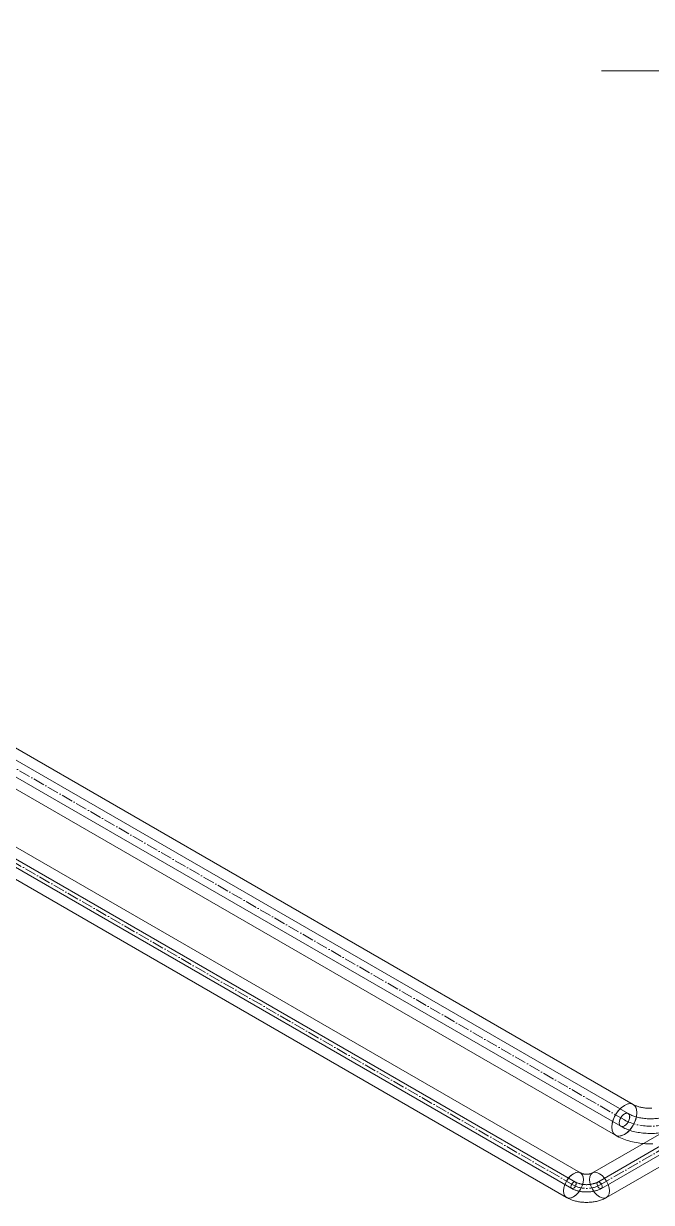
# Model space of a CAD drawing. Header units: millimetres. Extents: x -88595 to 880822, y -1054509 to -148035.
# Drawn here: x 438021 to 438562, y -328762 to -327745 of the extents above; entities that cross this region are included whole.
import ezdxf

# ---------------------------------------------------------------- set-up
doc = ezdxf.new("R2010")
doc.units = ezdxf.units.MM
doc.linetypes.add('$12$ADSK_Осевая', pattern=[14, 10, -2, 0, -2])
doc.linetypes.add('$13$ADSK_Осевая', pattern=[14, 10, -2, 0, -2])
for name, color, linetype, lineweight in [('Изоляция', 7, 'Continuous', 18), ('Марки', 7, 'Continuous', 20), ('Трубопровод', 7, 'Continuous', 18), ('Трубопроводы', 7, 'Continuous', 18)]:
    doc.layers.add(name, color=color, linetype=linetype, lineweight=lineweight)

# ---------------------------------------------------------------- blocks, each defined once
blk = doc.blocks.new('$0$ADSK_МедьПайка_Отвод-гнутая труба - Отвод _гнутая труба_-V103-В_ОВ3_3')
at = {"layer": 'Трубопроводы', "color": 134, "true_color": 0x00a6a6}
for points in [[(-1521.5, 1970.3, 0), (-1521.4, 1971.7, 0), (-1520.9, 1973.2, 0), (-1520.2, 1974.7, 0), (-1519.3, 1976.1, 0), (-1518.2, 1977.2, 0), (-1517, 1978.1, 0), (-1515.9, 1978.5, 0), (-1514.8, 1978.7, 0), (-1513.9, 1978.4, 0), (-1513.1, 1977.7, 0), (-1512.7, 1976.7, 0), (-1512.5, 1975.5, 0)], [(-1512.5, 1975.5, 0), (-1512.7, 1974, 0), (-1513.1, 1972.5, 0), (-1513.9, 1971, 0), (-1514.8, 1969.7, 0), (-1515.9, 1968.5, 0), (-1517, 1967.7, 0), (-1518.2, 1967.2, 0), (-1519.3, 1967.1, 0), (-1520.2, 1967.4, 0), (-1520.9, 1968, 0), (-1521.4, 1969, 0), (-1521.5, 1970.3, 0)], [(-1513.9, 1978.4, 0), (-1513.1, 1978, 0), (-1512.4, 1977.6, 0), (-1511.6, 1977.2, 0), (-1510.7, 1976.8, 0), (-1509.9, 1976.5, 0), (-1509, 1976.2, 0), (-1508, 1975.8, 0), (-1507.1, 1975.5, 0), (-1506.1, 1975.3, 0), (-1505.1, 1975, 0), (-1504, 1974.8, 0), (-1503, 1974.6, 0), (-1501.9, 1974.4, 0), (-1500.8, 1974.3, 0), (-1499.8, 1974.1, 0), (-1498.7, 1974, 0), (-1497.5, 1973.9, 0), (-1496.4, 1973.9, 0), (-1495.3, 1973.9, 0), (-1494.2, 1973.8, 0), (-1493.1, 1973.9, 0), (-1491.9, 1973.9, 0), (-1490.8, 1974, 0), (-1489.7, 1974.1, 0), (-1488.6, 1974.2, 0), (-1487.5, 1974.4, 0), (-1486.5, 1974.5, 0), (-1485.4, 1974.7, 0), (-1484.4, 1975, 0), (-1483.4, 1975.2, 0), (-1482.4, 1975.5, 0), (-1481.4, 1975.8, 0), (-1480.5, 1976.1, 0), (-1479.6, 1976.4, 0), (-1478.7, 1976.7, 0), (-1477.8, 1977.1, 0), (-1477, 1977.5, 0), (-1476.2, 1977.9, 0), (-1475.5, 1978.3, 0), (-1475.3, 1978.4, 0)], [(-1476.6, 1975.5, 0), (-1476.5, 1976.7, 0), (-1476, 1977.7, 0), (-1475.3, 1978.4, 0), (-1474.4, 1978.7, 0), (-1473.3, 1978.5, 0), (-1472.1, 1978.1, 0), (-1471, 1977.2, 0), (-1469.9, 1976.1, 0), (-1469, 1974.7, 0), (-1468.2, 1973.2, 0), (-1467.8, 1971.7, 0), (-1467.6, 1970.3, 0)], [(-1467.6, 1970.3, 0), (-1467.8, 1969, 0), (-1468.2, 1968, 0), (-1469, 1967.4, 0), (-1469.9, 1967.1, 0), (-1471, 1967.2, 0), (-1472.1, 1967.7, 0), (-1473.3, 1968.5, 0), (-1474.4, 1969.7, 0), (-1475.3, 1971, 0), (-1476, 1972.5, 0), (-1476.5, 1974, 0), (-1476.6, 1975.5, 0)], [(-1520.2, 1967.4, 0), (-1519.1, 1966.8, 0), (-1518, 1966.2, 0), (-1516.8, 1965.6, 0), (-1515.6, 1965.1, 0), (-1514.4, 1964.6, 0), (-1513.2, 1964.2, 0), (-1511.9, 1963.7, 0), (-1510.6, 1963.3, 0), (-1509.3, 1963, 0), (-1508, 1962.7, 0), (-1506.6, 1962.4, 0), (-1505.3, 1962.1, 0), (-1503.9, 1961.9, 0), (-1502.5, 1961.7, 0), (-1501.1, 1961.5, 0), (-1499.7, 1961.4, 0), (-1498.3, 1961.3, 0), (-1496.9, 1961.2, 0), (-1495.5, 1961.2, 0), (-1494.1, 1961.2, 0), (-1492.7, 1961.2, 0), (-1491.2, 1961.2, 0), (-1489.8, 1961.3, 0), (-1488.4, 1961.5, 0), (-1487, 1961.6, 0), (-1485.6, 1961.8, 0), (-1484.3, 1962, 0), (-1482.9, 1962.3, 0), (-1481.6, 1962.6, 0), (-1480.2, 1962.9, 0), (-1478.9, 1963.2, 0), (-1477.6, 1963.6, 0), (-1476.4, 1964, 0), (-1475.1, 1964.5, 0), (-1473.9, 1965, 0), (-1472.7, 1965.5, 0), (-1471.5, 1966, 0), (-1470.4, 1966.6, 0), (-1469.3, 1967.2, 0), (-1469, 1967.4, 0)]]:
    blk.add_polyline3d(points, dxfattribs=at)
blk = doc.blocks.new('$0$ADSK_МедьПайка_Отвод-гнутая труба - Отвод _гнутая труба_-V104-В_ОВ3_3')
at = {"layer": 'Трубопроводы', "color": 190, "true_color": 0x8000ff}
for points in [[(-1563.2, 1915.3, 0), (-1563.1, 1916, 0), (-1562.9, 1916.7, 0), (-1562.5, 1917.5, 0), (-1562, 1918.1, 0), (-1561.5, 1918.7, 0), (-1560.9, 1919.1, 0), (-1560.3, 1919.4, 0), (-1559.8, 1919.4, 0), (-1559.3, 1919.3, 0), (-1559, 1919, 0), (-1558.7, 1918.5, 0), (-1558.7, 1917.8, 0)], [(-1558.7, 1917.8, 0), (-1558.7, 1917.1, 0), (-1559, 1916.4, 0), (-1559.3, 1915.6, 0), (-1559.8, 1915, 0), (-1560.3, 1914.4, 0), (-1560.9, 1914, 0), (-1561.5, 1913.7, 0), (-1562, 1913.7, 0), (-1562.5, 1913.8, 0), (-1562.9, 1914.1, 0), (-1563.1, 1914.6, 0), (-1563.2, 1915.3, 0)], [(-1562.5, 1913.8, 0), (-1561.9, 1913.5, 0), (-1561.4, 1913.2, 0), (-1560.8, 1912.9, 0), (-1560.2, 1912.7, 0), (-1559.6, 1912.4, 0), (-1559, 1912.2, 0), (-1558.3, 1912, 0), (-1557.7, 1911.8, 0), (-1557, 1911.6, 0), (-1556.4, 1911.4, 0), (-1555.7, 1911.3, 0), (-1555, 1911.2, 0), (-1554.3, 1911, 0), (-1553.7, 1910.9, 0), (-1553, 1910.9, 0), (-1552.3, 1910.8, 0), (-1551.6, 1910.7, 0), (-1550.8, 1910.7, 0), (-1550.1, 1910.7, 0), (-1549.4, 1910.7, 0), (-1548.7, 1910.7, 0), (-1548, 1910.7, 0), (-1547.3, 1910.8, 0), (-1546.6, 1910.8, 0), (-1545.9, 1910.9, 0), (-1545.2, 1911, 0), (-1544.5, 1911.1, 0), (-1543.8, 1911.3, 0), (-1543.2, 1911.4, 0), (-1542.5, 1911.6, 0), (-1541.9, 1911.7, 0), (-1541.2, 1911.9, 0), (-1540.6, 1912.1, 0), (-1539.9, 1912.4, 0), (-1539.3, 1912.6, 0), (-1538.7, 1912.9, 0), (-1538.1, 1913.1, 0), (-1537.6, 1913.4, 0), (-1537, 1913.7, 0), (-1536.9, 1913.8, 0)], [(-1559.3, 1919.3, 0), (-1559, 1919.1, 0), (-1558.6, 1918.9, 0), (-1558.2, 1918.7, 0), (-1557.8, 1918.5, 0), (-1557.3, 1918.4, 0), (-1556.9, 1918.2, 0), (-1556.4, 1918, 0), (-1555.9, 1917.9, 0), (-1555.4, 1917.8, 0), (-1554.9, 1917.6, 0), (-1554.4, 1917.5, 0), (-1553.9, 1917.4, 0), (-1553.4, 1917.3, 0), (-1552.8, 1917.2, 0), (-1552.3, 1917.2, 0), (-1551.7, 1917.1, 0), (-1551.2, 1917.1, 0), (-1550.6, 1917.1, 0), (-1550, 1917, 0), (-1549.5, 1917, 0), (-1548.9, 1917.1, 0), (-1548.4, 1917.1, 0), (-1547.8, 1917.1, 0), (-1547.3, 1917.2, 0), (-1546.7, 1917.2, 0), (-1546.2, 1917.3, 0), (-1545.6, 1917.4, 0), (-1545.1, 1917.5, 0), (-1544.6, 1917.6, 0), (-1544.1, 1917.7, 0), (-1543.6, 1917.9, 0), (-1543.1, 1918, 0), (-1542.6, 1918.1, 0), (-1542.2, 1918.3, 0), (-1541.7, 1918.5, 0), (-1541.3, 1918.7, 0), (-1540.9, 1918.8, 0), (-1540.5, 1919, 0), (-1540.1, 1919.2, 0), (-1540, 1919.3, 0)], [(-1540.7, 1917.8, 0), (-1540.6, 1918.5, 0), (-1540.4, 1919, 0), (-1540, 1919.3, 0), (-1539.6, 1919.4, 0), (-1539, 1919.4, 0), (-1538.5, 1919.1, 0), (-1537.9, 1918.7, 0), (-1537.3, 1918.1, 0), (-1536.9, 1917.5, 0), (-1536.5, 1916.7, 0), (-1536.3, 1916, 0), (-1536.2, 1915.3, 0)], [(-1536.2, 1915.3, 0), (-1536.3, 1914.6, 0), (-1536.5, 1914.1, 0), (-1536.9, 1913.8, 0), (-1537.3, 1913.7, 0), (-1537.9, 1913.7, 0), (-1538.5, 1914, 0), (-1539, 1914.4, 0), (-1539.6, 1915, 0), (-1540, 1915.6, 0), (-1540.4, 1916.4, 0), (-1540.6, 1917.1, 0), (-1540.7, 1917.8, 0)]]:
    blk.add_polyline3d(points, dxfattribs=at)
blk = doc.blocks.new('$0$ADSK_M_Оборудование1 - ADSK_Марка_15-3198495-В_ОВ3_3')
at = {"layer": 'Марки'}
blk.add_line((-17443.7, 13109.4), (-16743.7, 13109.4), dxfattribs=at)

msp = doc.modelspace()

# ---------------------------------------------------------------- linework, layer by layer
at = {"layer": 'Изоляция', "color": 134, "true_color": 0x00a6a6}
for p, q in [((438546.8, -328677), (435418.4, -326870.8)), ((435403.1, -326897.4), (438531.5, -328703.6))]:
    msp.add_line(p, q, dxfattribs=at)
at = {"layer": 'Изоляция', "color": 190, "true_color": 0x8000ff}
for p, q in [((438501.4, -328736.1), (435358.9, -326921.8)), ((435346.7, -326942.9), (438489.2, -328757.2)), ((440132.6, -327800.2), (438511.6, -328736.1)), ((438523.8, -328757.2), (440144.8, -327821.3))]:
    msp.add_line(p, q, dxfattribs=at)
at = {"layer": 'Изоляция', "color": 134, "true_color": 0x00a6a6}
for points in [[(438528.3, -328696.6, 0), (438528.6, -328693.6, 0), (438529.4, -328690.5, 0), (438530.7, -328687.4, 0), (438532.4, -328684.4, 0), (438534.4, -328681.8, 0), (438536.7, -328679.5, 0), (438539.1, -328677.8, 0)], [(438539.1, -328677.8, 0), (438536.3, -328679.8, 0), (438533.7, -328682.6, 0), (438531.5, -328685.9, 0), (438529.7, -328689.5, 0), (438528.7, -328693.1, 0), (438528.3, -328696.6, 0)], [(438539.1, -328677.8, 0), (438541.6, -328676.7, 0), (438543.9, -328676.3, 0), (438545.9, -328676.6, 0), (438547.6, -328677.6, 0), (438548.9, -328679.2, 0), (438549.7, -328681.4, 0), (438550, -328684.1, 0)], [(438550, -328684.1, 0), (438549.6, -328681, 0), (438548.5, -328678.6, 0), (438546.8, -328677, 0), (438544.6, -328676.3, 0), (438542, -328676.6, 0), (438539.1, -328677.8, 0)], [(438550, -328684.1, 0), (438549.7, -328687, 0), (438548.9, -328690.1, 0), (438547.6, -328693.2, 0), (438545.9, -328696.2, 0), (438543.9, -328698.9, 0), (438541.6, -328701.2, 0), (438539.1, -328702.9, 0)], [(438539.1, -328702.9, 0), (438542, -328700.8, 0), (438544.6, -328698, 0), (438546.8, -328694.8, 0), (438548.5, -328691.2, 0), (438549.6, -328687.5, 0), (438550, -328684.1, 0)], [(438546.8, -328677, 0), (438547.3, -328677.3, 0), (438547.8, -328677.5, 0), (438548.3, -328677.8, 0), (438548.9, -328678.1, 0), (438549.5, -328678.3, 0), (438550.2, -328678.5, 0), (438550.9, -328678.8, 0), (438551.6, -328679, 0), (438552.4, -328679.2, 0), (438553.2, -328679.4, 0), (438554, -328679.6, 0), (438554.8, -328679.7, 0), (438555.6, -328679.9, 0), (438556.5, -328680, 0), (438557.4, -328680.1, 0), (438558.3, -328680.2, 0), (438559.2, -328680.3, 0), (438560.1, -328680.3, 0), (438561, -328680.3, 0), (438561.9, -328680.3, 0), (438562.8, -328680.3, 0)], [(438539.1, -328702.9, 0), (438536.7, -328703.9, 0), (438534.4, -328704.3, 0), (438532.4, -328704, 0), (438530.7, -328703, 0), (438529.4, -328701.4, 0), (438528.6, -328699.2, 0), (438528.3, -328696.6, 0)], [(438528.3, -328696.6, 0), (438528.7, -328699.6, 0), (438529.7, -328702, 0), (438531.5, -328703.6, 0), (438533.7, -328704.3, 0), (438536.3, -328704.1, 0), (438539.1, -328702.9, 0)], [(438531.5, -328703.6, 0), (438532.8, -328704.4, 0), (438534.2, -328705.1, 0), (438535.7, -328705.8, 0), (438537.1, -328706.4, 0), (438538.6, -328707, 0), (438540.1, -328707.5, 0), (438541.6, -328708, 0), (438543.1, -328708.5, 0), (438544.6, -328708.9, 0), (438546.2, -328709.3, 0), (438547.7, -328709.6, 0), (438549.3, -328709.9, 0), (438550.9, -328710.2, 0), (438552.5, -328710.4, 0), (438554.1, -328710.6, 0), (438555.7, -328710.8, 0), (438557.3, -328710.9, 0), (438558.9, -328711, 0), (438560.6, -328711, 0), (438562.2, -328711, 0), (438563.8, -328711, 0)]]:
    msp.add_polyline3d(points, dxfattribs=at)
at = {"layer": 'Изоляция', "color": 190, "true_color": 0x8000ff}
for points in [[(438486.7, -328751.6, 0), (438486.9, -328749.3, 0), (438487.5, -328746.8, 0), (438488.5, -328744.3, 0), (438489.9, -328742, 0), (438491.5, -328739.8, 0), (438493.4, -328738.1, 0), (438495.3, -328736.7, 0)], [(438495.3, -328736.7, 0), (438493, -328738.3, 0), (438491, -328740.5, 0), (438489.2, -328743.1, 0), (438487.8, -328746, 0), (438487, -328748.9, 0), (438486.7, -328751.6, 0)], [(438495.3, -328736.7, 0), (438497.2, -328735.8, 0), (438499, -328735.5, 0), (438500.6, -328735.8, 0), (438502, -328736.6, 0), (438503, -328737.9, 0), (438503.7, -328739.6, 0), (438503.9, -328741.7, 0)], [(438503.9, -328741.7, 0), (438503.6, -328739.3, 0), (438502.7, -328737.4, 0), (438501.4, -328736.1, 0), (438499.6, -328735.5, 0), (438497.5, -328735.8, 0), (438495.3, -328736.7, 0)], [(438503.9, -328741.7, 0), (438503.7, -328744, 0), (438503, -328746.5, 0), (438502, -328749, 0), (438500.6, -328751.3, 0), (438499, -328753.4, 0), (438497.2, -328755.2, 0), (438495.3, -328756.6, 0)], [(438495.3, -328756.6, 0), (438497.5, -328755, 0), (438499.6, -328752.8, 0), (438501.4, -328750.2, 0), (438502.7, -328747.3, 0), (438503.6, -328744.4, 0), (438503.9, -328741.7, 0)], [(438501.4, -328736.1, 0), (438501.5, -328736.2, 0), (438501.6, -328736.2, 0), (438501.7, -328736.3, 0), (438501.9, -328736.4, 0), (438502.1, -328736.4, 0), (438502.3, -328736.5, 0), (438502.5, -328736.6, 0), (438502.8, -328736.7, 0), (438503, -328736.7, 0), (438503.3, -328736.8, 0), (438503.6, -328736.9, 0), (438503.9, -328736.9, 0), (438504.2, -328737, 0), (438504.5, -328737, 0), (438504.9, -328737.1, 0), (438505.2, -328737.1, 0), (438505.6, -328737.1, 0), (438505.9, -328737.1, 0), (438506.3, -328737.2, 0), (438506.6, -328737.2, 0), (438507, -328737.1, 0), (438507.3, -328737.1, 0), (438507.7, -328737.1, 0), (438508, -328737.1, 0), (438508.4, -328737, 0), (438508.7, -328737, 0), (438509, -328736.9, 0), (438509.3, -328736.9, 0), (438509.6, -328736.8, 0), (438509.9, -328736.8, 0), (438510.2, -328736.7, 0), (438510.4, -328736.6, 0), (438510.6, -328736.5, 0), (438510.9, -328736.5, 0), (438511.1, -328736.4, 0), (438511.2, -328736.3, 0), (438511.4, -328736.2, 0), (438511.5, -328736.2, 0), (438511.6, -328736.1, 0), (438511.6, -328736.1, 0)], [(438517.7, -328736.7, 0), (438515.5, -328735.8, 0), (438513.4, -328735.5, 0), (438511.6, -328736.1, 0), (438510.3, -328737.4, 0), (438509.4, -328739.3, 0), (438509.1, -328741.7, 0)], [(438509.1, -328741.7, 0), (438509.4, -328739.3, 0), (438510.3, -328737.4, 0), (438511.6, -328736.1, 0), (438513.4, -328735.5, 0), (438515.5, -328735.8, 0), (438517.7, -328736.7, 0)], [(438509.1, -328741.7, 0), (438509.4, -328744.4, 0), (438510.3, -328747.3, 0), (438511.6, -328750.2, 0), (438513.4, -328752.8, 0), (438515.5, -328755, 0), (438517.7, -328756.6, 0)], [(438517.7, -328756.6, 0), (438515.5, -328755, 0), (438513.4, -328752.8, 0), (438511.6, -328750.2, 0), (438510.3, -328747.3, 0), (438509.4, -328744.4, 0), (438509.1, -328741.7, 0)], [(438526.3, -328751.6, 0), (438526, -328748.9, 0), (438525.2, -328746, 0), (438523.8, -328743.1, 0), (438522, -328740.5, 0), (438519.9, -328738.3, 0), (438517.7, -328736.7, 0)], [(438517.7, -328736.7, 0), (438519.9, -328738.3, 0), (438522, -328740.5, 0), (438523.8, -328743.1, 0), (438525.2, -328746, 0), (438526, -328748.9, 0), (438526.3, -328751.6, 0)], [(438495.3, -328756.6, 0), (438493.4, -328757.4, 0), (438491.5, -328757.8, 0), (438489.9, -328757.5, 0), (438488.5, -328756.7, 0), (438487.5, -328755.4, 0), (438486.9, -328753.7, 0), (438486.7, -328751.6, 0)], [(438486.7, -328751.6, 0), (438487, -328754, 0), (438487.8, -328755.9, 0), (438489.2, -328757.2, 0), (438491, -328757.7, 0), (438493, -328757.5, 0), (438495.3, -328756.6, 0)], [(438517.7, -328756.6, 0), (438519.9, -328757.5, 0), (438522, -328757.7, 0), (438523.8, -328757.2, 0), (438525.2, -328755.9, 0), (438526, -328754, 0), (438526.3, -328751.6, 0)], [(438526.3, -328751.6, 0), (438526, -328754, 0), (438525.2, -328755.9, 0), (438523.8, -328757.2, 0), (438522, -328757.7, 0), (438519.9, -328757.5, 0), (438517.7, -328756.6, 0)], [(438489.2, -328757.2, 0), (438490, -328757.6, 0), (438490.8, -328758.1, 0), (438491.7, -328758.5, 0), (438492.5, -328758.8, 0), (438493.4, -328759.2, 0), (438494.2, -328759.5, 0), (438495.1, -328759.8, 0), (438496, -328760, 0), (438496.9, -328760.3, 0), (438497.8, -328760.5, 0), (438498.6, -328760.7, 0), (438499.5, -328760.9, 0), (438500.4, -328761, 0), (438501.4, -328761.2, 0), (438502.3, -328761.3, 0), (438503.2, -328761.4, 0), (438504.1, -328761.4, 0), (438505, -328761.5, 0), (438505.9, -328761.5, 0), (438506.8, -328761.5, 0), (438507.7, -328761.5, 0), (438508.7, -328761.4, 0), (438509.6, -328761.4, 0), (438510.5, -328761.3, 0), (438511.4, -328761.2, 0), (438512.3, -328761.1, 0), (438513.2, -328760.9, 0), (438514.1, -328760.8, 0), (438515, -328760.6, 0), (438515.9, -328760.4, 0), (438516.8, -328760.1, 0), (438517.7, -328759.9, 0), (438518.5, -328759.6, 0), (438519.4, -328759.3, 0), (438520.2, -328758.9, 0), (438521.1, -328758.6, 0), (438521.9, -328758.2, 0), (438522.8, -328757.8, 0), (438523.6, -328757.3, 0), (438523.8, -328757.2, 0)]]:
    msp.add_polyline3d(points, dxfattribs=at)
at = {"layer": 'Трубопровод', "color": 134, "linetype": '$12$ADSK_Осевая', "true_color": 0x00a6a6}
msp.add_line((438539.1, -328690.3), (435410.7, -326884.1), dxfattribs=at)
msp.add_line((438539.1, -328690.3), (435410.7, -326884.1), dxfattribs=at)
at = {"layer": 'Трубопровод', "color": 134, "true_color": 0x00a6a6}
for p, q in [((438542.3, -328684.8), (435413.9, -326878.6)), ((435407.6, -326889.6), (438536, -328695.8))]:
    msp.add_line(p, q, dxfattribs=at)
at = {"layer": 'Трубопровод', "color": 190, "true_color": 0x8000ff}
for p, q in [((435351.2, -326935.1), (438493.7, -328749.4)), ((438496.9, -328743.9), (435354.4, -326929.6)), ((440137.1, -327808), (438516.1, -328743.9)), ((438519.3, -328749.4), (440140.3, -327813.5))]:
    msp.add_line(p, q, dxfattribs=at)
at = {"layer": 'Трубопровод', "color": 190, "linetype": '$12$ADSK_Осевая', "true_color": 0x8000ff}
for p, q in [((438495.3, -328746.6), (435352.8, -326932.3)), ((438495.3, -328746.6), (435352.8, -326932.3)), ((438517.7, -328746.6), (440138.7, -327810.8)), ((438517.7, -328746.6), (440138.7, -327810.8))]:
    msp.add_line(p, q, dxfattribs=at)
at = {"layer": 'Трубопровод', "color": 134, "true_color": 0x00a6a6}
for points in [[(438539.1, -328685.1, 0), (438538, -328686, 0), (438536.9, -328687.1, 0), (438536, -328688.5, 0), (438535.3, -328690, 0), (438534.8, -328691.5, 0), (438534.7, -328692.9, 0)], [(438534.7, -328692.9, 0), (438534.8, -328694.2, 0), (438535.3, -328695.2, 0), (438536, -328695.8, 0), (438536.9, -328696.1, 0), (438538, -328696, 0), (438539.1, -328695.5, 0)], [(438543.6, -328687.7, 0), (438543.5, -328686.5, 0), (438543, -328685.5, 0), (438542.3, -328684.8, 0), (438541.4, -328684.5, 0), (438540.3, -328684.6, 0), (438539.1, -328685.1, 0)], [(438539.1, -328695.5, 0), (438540.3, -328694.7, 0), (438541.4, -328693.5, 0), (438542.3, -328692.2, 0), (438543, -328690.7, 0), (438543.5, -328689.2, 0), (438543.6, -328687.7, 0)]]:
    msp.add_polyline3d(points, dxfattribs=at)
at = {"layer": 'Трубопровод', "color": 190, "true_color": 0x8000ff}
for points in [[(438495.3, -328744.1, 0), (438494.7, -328744.5, 0), (438494.1, -328745, 0), (438493.7, -328745.7, 0), (438493.3, -328746.5, 0), (438493.1, -328747.2, 0), (438493, -328747.9, 0)], [(438497.5, -328745.3, 0), (438497.4, -328744.7, 0), (438497.2, -328744.2, 0), (438496.9, -328743.9, 0), (438496.4, -328743.8, 0), (438495.9, -328743.8, 0), (438495.3, -328744.1, 0)], [(438495.3, -328749.2, 0), (438495.9, -328748.8, 0), (438496.4, -328748.2, 0), (438496.9, -328747.6, 0), (438497.2, -328746.8, 0), (438497.4, -328746.1, 0), (438497.5, -328745.3, 0)], [(438517.7, -328744.1, 0), (438517.1, -328743.8, 0), (438516.6, -328743.8, 0), (438516.1, -328743.9, 0), (438515.8, -328744.2, 0), (438515.6, -328744.7, 0), (438515.5, -328745.3, 0)], [(438515.5, -328745.3, 0), (438515.6, -328746.1, 0), (438515.8, -328746.8, 0), (438516.1, -328747.6, 0), (438516.6, -328748.2, 0), (438517.1, -328748.8, 0), (438517.7, -328749.2, 0)], [(438520, -328747.9, 0), (438519.9, -328747.2, 0), (438519.7, -328746.5, 0), (438519.3, -328745.7, 0), (438518.8, -328745, 0), (438518.3, -328744.5, 0), (438517.7, -328744.1, 0)], [(438493, -328747.9, 0), (438493.1, -328748.6, 0), (438493.3, -328749.1, 0), (438493.7, -328749.4, 0), (438494.1, -328749.5, 0), (438494.7, -328749.5, 0), (438495.3, -328749.2, 0)], [(438517.7, -328749.2, 0), (438518.3, -328749.5, 0), (438518.8, -328749.5, 0), (438519.3, -328749.4, 0), (438519.7, -328749.1, 0), (438519.9, -328748.6, 0), (438520, -328747.9, 0)]]:
    msp.add_polyline3d(points, dxfattribs=at)
at = {"layer": 'Трубопроводы', "color": 134, "linetype": '$13$ADSK_Осевая', "true_color": 0x00a6a6}
msp.add_ellipse((438561.6, -328677.4), major_axis=(31.7, 0), ratio=0.57735, start_param=3.926991, end_param=5.497787, dxfattribs=at)
at = {"layer": 'Трубопроводы', "color": 190, "linetype": '$13$ADSK_Осевая', "true_color": 0x8000ff}
msp.add_ellipse((438506.5, -328740.2), major_axis=(15.9, 0), ratio=0.57735, start_param=3.926991, end_param=5.497787, dxfattribs=at)

# ---------------------------------------------------------------- block references
at = {"layer": 'Марки'}
msp.add_blockref('$0$ADSK_M_Оборудование1 - ADSK_Марка_15-3198495-В_ОВ3_3', (455963, -340894.8), dxfattribs=at)
at = {"layer": 'Трубопроводы', "color": 134, "true_color": 0x00a6a6}
msp.add_blockref('$0$ADSK_МедьПайка_Отвод-гнутая труба - Отвод _гнутая труба_-V103-В_ОВ3_3', (440056.2, -330663.2), dxfattribs=at)
at = {"layer": 'Трубопроводы', "color": 190, "true_color": 0x8000ff}
msp.add_blockref('$0$ADSK_МедьПайка_Отвод-гнутая труба - Отвод _гнутая труба_-V104-В_ОВ3_3', (440056.2, -330663.2), dxfattribs=at)

doc.saveas('drawing.dxf')
